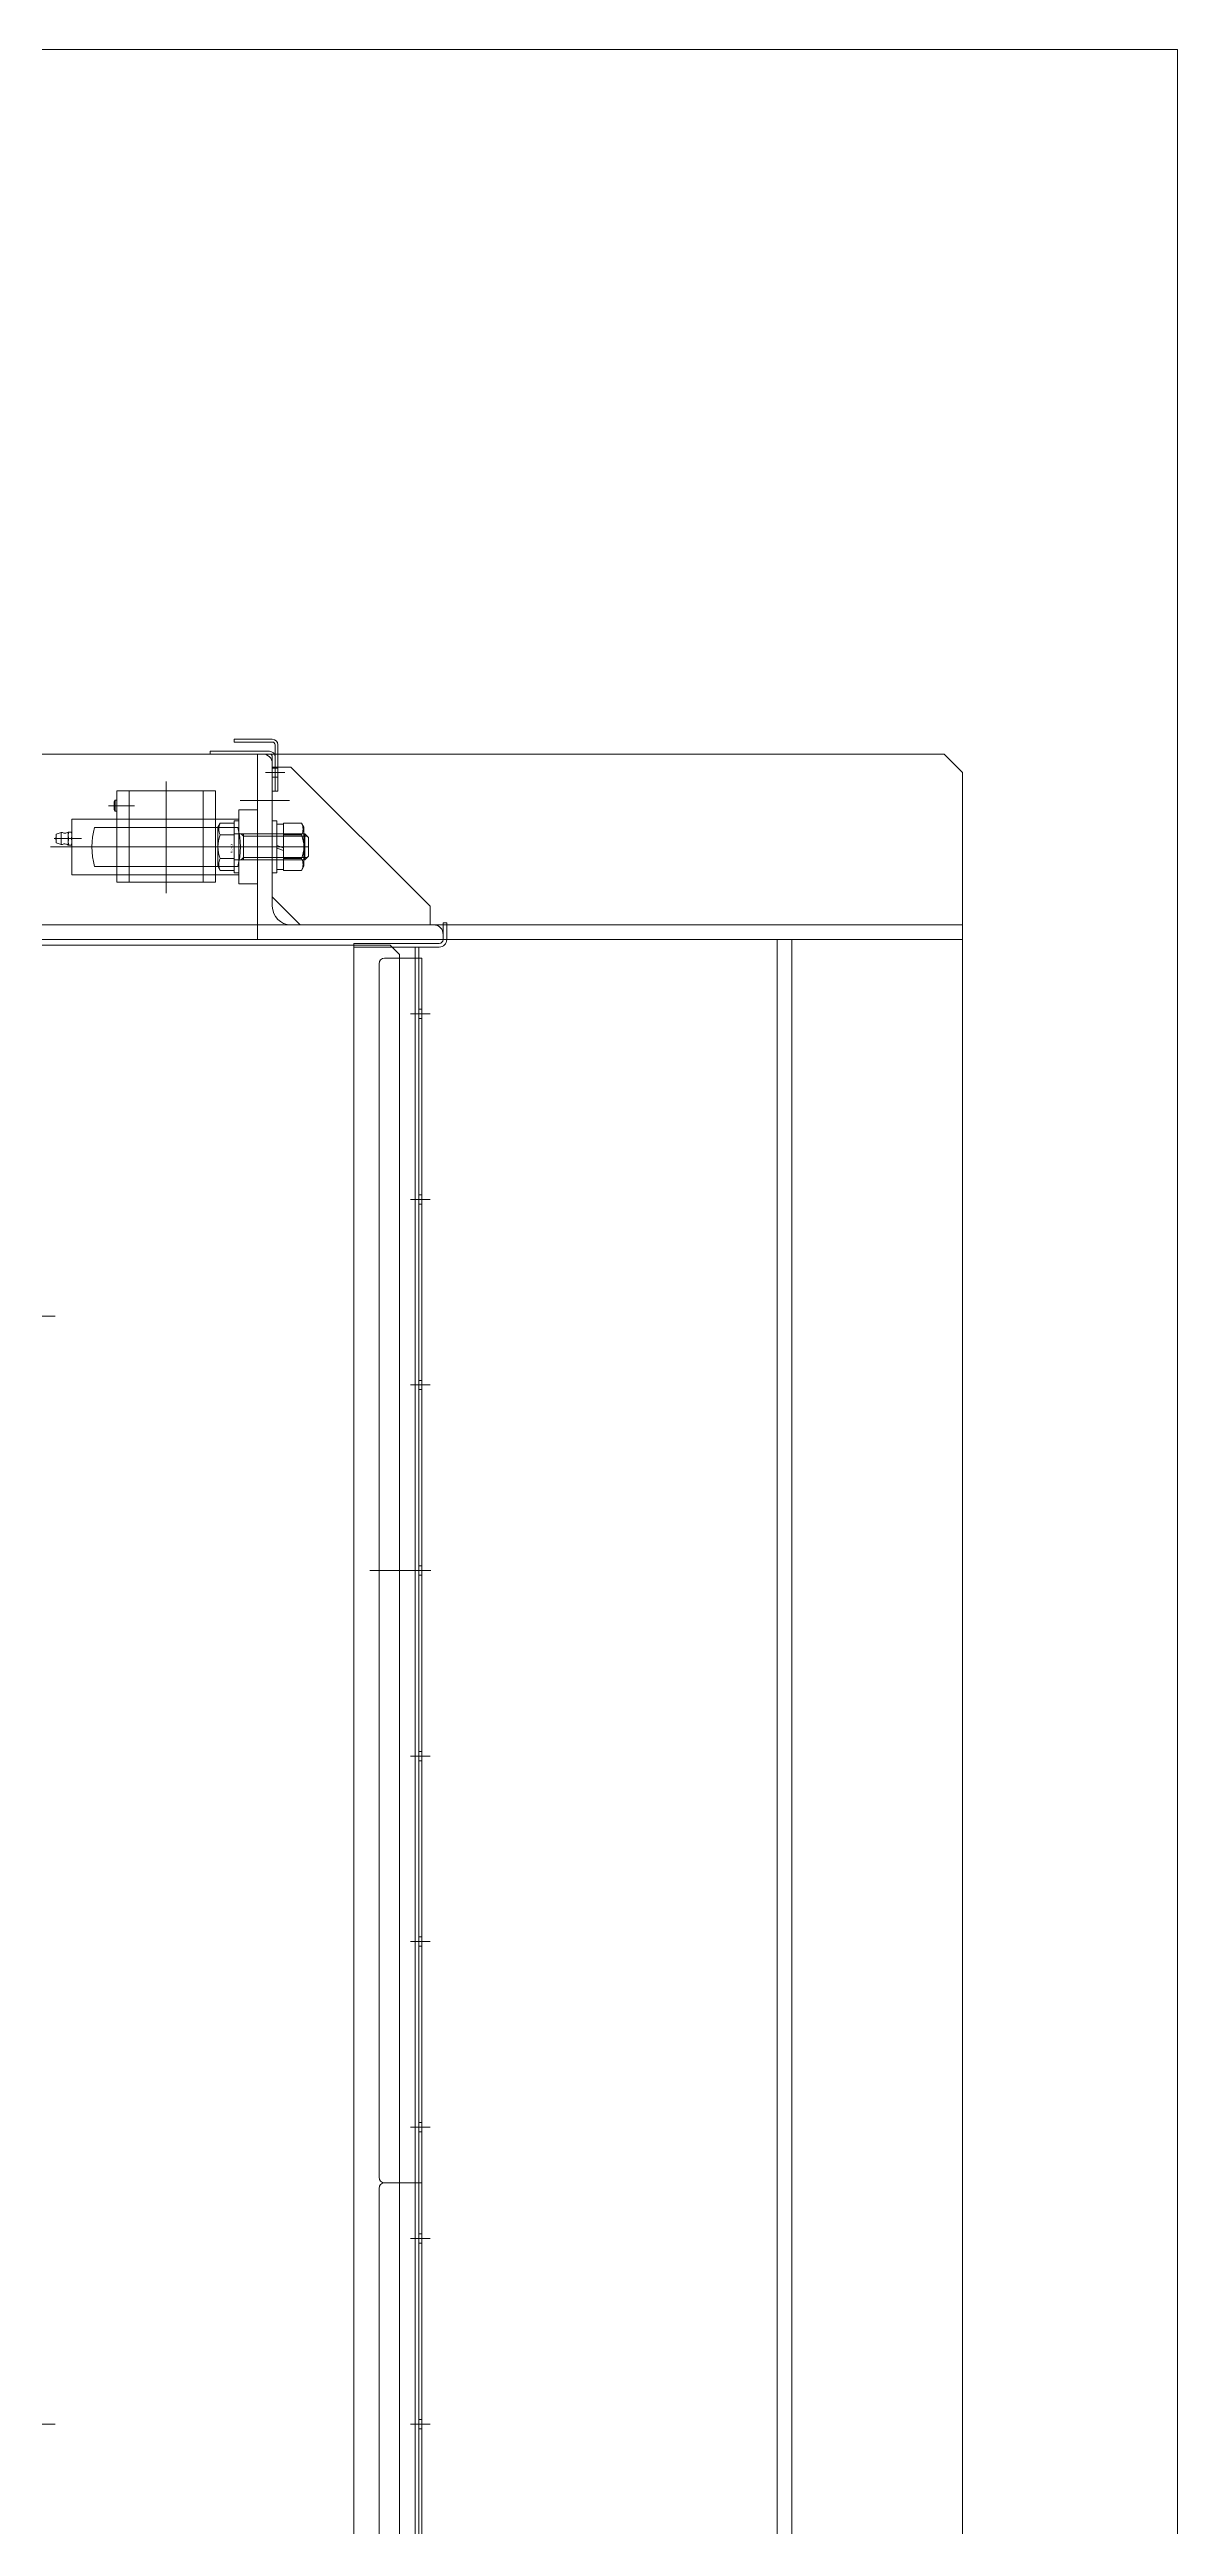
# Model space of a CAD drawing. Units: millimetres at full size. Extents: x -32787 to 32787, y -11878 to 14562.
# Drawn here: x -22389 to -21781, y 10119 to 11454 of the extents above; entities that cross this region are included whole.
import ezdxf
from ezdxf.enums import TextEntityAlignment as Align

# ---------------------------------------------------------------- set-up
doc = ezdxf.new("R2010")
doc.units = ezdxf.units.MM
doc.header["$LTSCALE"] = 9.6
doc.linetypes.add('CHAIN2', pattern=[12, 9, -1, 1, -1])
for name, color, linetype, lineweight in [('0-2_0', 2, 'Continuous', 9), ('0-7_01_外形線', 134, 'Continuous', 9), ('0-8_04_中心線', 4, 'CHAIN2', 9), ('0-9_03_かくれ線', 5, 'Continuous', 9), ('0-C_CENTER', 4, 'Continuous', 9), ('0-F_Defpoints', 134, 'Continuous', 9)]:
    doc.layers.add(name, color=color, linetype=linetype, lineweight=lineweight)
doc.styles.add('ＭＳ ゴシック', font='')
doc.styles.get('ＭＳ ゴシック').set_extended_font_data('MS Gothic')

# ---------------------------------------------------------------- blocks, each defined once
blk = doc.blocks.new('U5275')
at = {"layer": '0-8_04_中心線'}
for p, q in [((0, 2.2), (0, 14.5)), ((-14.5, 0), (-2.2, 0)), ((2.2, 0), (14.5, 0)), ((0, -14.5), (0, -2.2))]:
    blk.add_line(p, q, dxfattribs=at)
at = {"layer": '0-8_04_中心線', "linetype": 'Continuous'}
for p, q in [((-1.1, 0), (1.1, 0)), ((0, -1.1), (0, 1.1))]:
    blk.add_line(p, q, dxfattribs=at)
blk = doc.blocks.new('U5279')
at = {"layer": '0-8_04_中心線'}
for p, q in [((0, 2.2), (0, 14.5)), ((-14.5, 0), (-2.2, 0)), ((2.2, 0), (14.5, 0)), ((0, -14.5), (0, -2.2))]:
    blk.add_line(p, q, dxfattribs=at)
at = {"layer": '0-8_04_中心線', "linetype": 'Continuous'}
for p, q in [((-1.1, 0), (1.1, 0)), ((0, -1.1), (0, 1.1))]:
    blk.add_line(p, q, dxfattribs=at)

msp = doc.modelspace()

# ---------------------------------------------------------------- linework, layer by layer
at = {"layer": '0-2_0', "color": 134}
msp.add_lwpolyline([(-22200.417, 10964.284), (-22200.417, 10966.284), (-22205.417, 10971.284), (-22425.417, 10971.284), (-22430.417, 10966.284), (-22430.417, 10901.284), (-22435.417, 10896.284), (-22590.417, 10896.284), (-22595.417, 10901.284), (-22595.417, 10966.284), (-22600.417, 10971.284), (-22920.417, 10971.284), (-22925.417, 10966.284), (-22925.417, 10964.284)], dxfattribs=at)
at = {"layer": '0-7_01_外形線'}
for p, q in [((-22302.417, 11075.784), (-22270.417, 11075.784)), ((-22267.417, 11074.284), (-22267.417, 11079.284)), ((-22265.917, 11074.284), (-22265.917, 11079.284)), ((-21896.917, 10982.284), (-23110.917, 10982.284)), ((-21988.917, 8974.284), (-21988.917, 10974.284)), ((-22178.917, 10972.284), (-22224.917, 10972.284)), ((-22211.417, 10961.284), (-22211.417, 10307.284)), ((-22208.417, 10964.284), (-22188.417, 10964.284)), ((-22188.417, 10964.284), (-22188.417, 10304.284)), ((-22211.417, 10301.284), (-22211.417, 9647.284)), ((-22208.417, 10304.284), (-22188.417, 10304.284)), ((-22208.417, 10304.284), (-22188.417, 10304.284)), ((-22188.417, 10304.284), (-22188.417, 9644.284))]:
    msp.add_line(p, q, dxfattribs=at)
for points in [[(-22268.917, 11080.784), (-22289.417, 11080.784), (-22289.417, 11082.284), (-22268.917, 11082.284)], [(-21896.917, 10974.284), (-23110.917, 10974.284), (-23110.917, 11074.284), (-21906.917, 11074.284)], [(-22270.417, 11074.284), (-22302.417, 11074.284), (-22302.417, 11075.784)], [(-21896.917, 10974.284), (-21896.917, 11064.284), (-21906.917, 11074.284)], [(-22174.917, 10974.284), (-22174.917, 10983.284), (-22176.917, 10983.284), (-22176.917, 10974.284)], [(-22224.917, 10972.284), (-22224.917, 10970.284), (-22178.917, 10970.284)]]:
    msp.add_lwpolyline(points, dxfattribs=at)
for points in [[(-21996.917, 8974.284), (-21996.917, 10974.284), (-21896.917, 10974.284), (-21896.917, 8974.284)], [(-22224.917, 8978.284), (-22189.917, 8978.284), (-22189.917, 10970.284), (-22224.917, 10970.284)]]:
    msp.add_lwpolyline(points, close=True, dxfattribs=at)
for centre, radius, start, end in [((-22268.917, 11079.284), 3, 0, 90), ((-22268.917, 11079.284), 1.5, 0, 90), ((-22270.417, 11072.784), 3, 30, 90), ((-22178.917, 10974.284), 4, 270, 360), ((-22178.917, 10974.284), 2, 270, 0), ((-22208.417, 10961.284), 3, 90, 180), ((-22208.417, 10307.284), 3, 180, 270), ((-22208.417, 10301.284), 3, 90, 180)]:
    msp.add_arc(centre, radius, start, end, dxfattribs=at)
at = {"layer": '0-8_04_中心線'}
for p, q in [((-22262.167, 11064.284), (-22272.667, 11064.284)), ((-22259.571, 11049.284), (-22286.228, 11049.284)), ((-22298.217, 11024.342), (-22249.417, 11024.342)), ((-22259.571, 11024.284), (-22286.228, 11024.284)), ((-22183.917, 10934.284), (-22194.417, 10934.284)), ((-22183.917, 10834.284), (-22194.417, 10834.284)), ((-22183.917, 10734.284), (-22194.417, 10734.284)), ((-22183.417, 10634.284), (-22216.417, 10634.284)), ((-22183.917, 10634.284), (-22194.417, 10634.284)), ((-22183.917, 10534.284), (-22194.417, 10534.284)), ((-22183.917, 10434.284), (-22194.417, 10434.284)), ((-22183.917, 10334.284), (-22194.417, 10334.284)), ((-22183.917, 10274.284), (-22194.417, 10274.284)), ((-22183.917, 10174.284), (-22194.417, 10174.284))]:
    msp.add_line(p, q, dxfattribs=at)
at = {"layer": '0-9_03_かくれ線'}
for p, q in [((-22268.917, 11069.284), (-22268.917, 10992.284)), ((-22267.417, 11066.784), (-22268.917, 11066.784)), ((-22265.917, 11066.784), (-22267.417, 11066.784)), ((-22299.617, 11054.484), (-22352.617, 11054.484)), ((-22352.617, 11039.284), (-22352.617, 11054.484)), ((-22346.117, 11005.284), (-22346.117, 11054.484)), ((-22306.117, 11005.284), (-22306.117, 11054.484)), ((-22299.617, 11039.284), (-22299.617, 11054.484)), ((-22267.417, 11061.784), (-22268.917, 11061.784)), ((-22265.917, 11061.784), (-22267.417, 11061.784)), ((-22354.117, 11048.618), (-22353.617, 11049.484)), ((-22354.117, 11044.35), (-22354.117, 11048.618)), ((-22354.117, 11044.35), (-22353.617, 11043.484)), ((-22353.617, 11043.484), (-22353.617, 11049.484)), ((-22352.617, 11049.484), (-22353.617, 11049.484)), ((-22352.617, 11043.484), (-22353.617, 11043.484)), ((-22286.917, 11039.284), (-22286.917, 11044.284)), ((-22276.917, 11044.284), (-22286.917, 11044.284)), ((-22276.917, 11039.284), (-22276.917, 11044.284)), ((-22385.417, 11031.184), (-22382.717, 11032.084)), ((-22385.417, 11031.184), (-22385.417, 11026.384)), ((-22385.417, 11026.384), (-22382.717, 11025.484)), ((-22382.717, 11032.084), (-22382.717, 11025.484)), ((-22378.917, 11030.534), (-22378.917, 11032.284)), ((-22378.917, 11027.034), (-22378.917, 11030.534)), ((-22378.917, 11025.284), (-22378.917, 11027.034)), ((-22378.604, 11032.284), (-22377.229, 11032.284)), ((-22378.604, 11028.784), (-22377.229, 11028.784)), ((-22376.917, 11039.284), (-22327.013, 11039.284)), ((-22376.917, 11032.284), (-22376.917, 11039.284)), ((-22364.714, 11034.784), (-22287.519, 11034.784)), ((-22352.617, 11009.284), (-22352.617, 11039.284)), ((-22286.917, 11039.284), (-22327.013, 11039.284)), ((-22299.617, 11009.284), (-22299.617, 11039.284)), ((-22296.946, 11037.043), (-22298.217, 11034.842)), ((-22298.217, 11013.842), (-22298.217, 11034.842)), ((-22289.417, 11037.043), (-22296.946, 11037.043)), ((-22289.417, 11030.692), (-22296.946, 11030.692)), ((-22289.417, 11037.043), (-22289.417, 11011.64)), ((-22289.417, 11031.342), (-22251.417, 11031.342)), ((-22286.917, 11039.284), (-22286.917, 11009.284)), ((-22284.417, 11030.142), (-22285.617, 11031.342)), ((-22284.417, 11031.342), (-22284.417, 11017.342)), ((-22284.417, 11030.142), (-22250.217, 11030.142)), ((-22276.917, 11039.284), (-22276.917, 11009.284)), ((-22268.917, 11010.342), (-22268.917, 11038.342)), ((-22266.417, 11036.592), (-22266.417, 11025.042)), ((-22266.417, 11036.592), (-22262.917, 11036.592)), ((-22262.917, 11037.043), (-22253.188, 11037.043)), ((-22262.917, 11037.043), (-22262.917, 11011.64)), ((-22262.917, 11036.592), (-22262.917, 11023.768)), ((-22262.917, 11030.692), (-22253.188, 11030.692)), ((-22253.188, 11037.043), (-22251.917, 11034.842)), ((-22251.917, 11034.842), (-22251.917, 11013.842)), ((-22251.417, 11031.342), (-22249.417, 11029.342)), ((-22251.417, 11017.342), (-22251.417, 11031.342)), ((-22249.417, 11019.342), (-22249.417, 11029.342)), ((-22378.604, 11025.284), (-22377.229, 11025.284)), ((-22364.714, 11013.784), (-22287.519, 11013.784)), ((-22296.946, 11011.64), (-22298.217, 11013.842)), ((-22289.417, 11017.991), (-22296.946, 11017.991)), ((-22289.417, 11017.342), (-22251.417, 11017.342)), ((-22284.417, 11018.542), (-22285.617, 11017.342)), ((-22284.417, 11018.542), (-22250.217, 11018.542)), ((-22266.417, 11025.042), (-22262.917, 11023.768)), ((-22266.417, 11023.642), (-22266.417, 11012.092)), ((-22266.417, 11023.642), (-22262.917, 11022.368)), ((-22262.917, 11022.368), (-22262.917, 11012.092)), ((-22262.917, 11017.991), (-22253.188, 11017.991)), ((-22253.188, 11011.64), (-22251.917, 11013.842)), ((-22251.417, 11017.342), (-22249.417, 11019.342)), ((-22352.617, 11005.284), (-22352.617, 11009.284)), ((-22299.617, 11005.284), (-22352.617, 11005.284)), ((-22327.013, 11009.284), (-22286.917, 11009.284)), ((-22299.617, 11005.284), (-22299.617, 11009.284)), ((-22289.417, 11011.64), (-22296.946, 11011.64)), ((-22276.917, 11004.284), (-22276.917, 11009.284)), ((-22268.917, 11010.342), (-22266.417, 11010.342)), ((-22262.917, 11012.092), (-22266.417, 11012.092)), ((-22262.917, 11011.64), (-22253.188, 11011.64)), ((-22181.917, 10982.284), (-22258.917, 10982.284)), ((-22191.917, 10970.284), (-22191.917, 8978.284)), ((-22189.917, 10964.284), (-22189.917, 10304.284)), ((-22188.417, 10936.784), (-22189.917, 10936.784)), ((-22188.417, 10931.784), (-22189.917, 10931.784)), ((-22188.417, 10836.784), (-22189.917, 10836.784)), ((-22188.417, 10831.784), (-22189.917, 10831.784)), ((-22188.417, 10736.784), (-22189.917, 10736.784)), ((-22188.417, 10731.784), (-22189.917, 10731.784)), ((-22188.417, 10636.784), (-22189.917, 10636.784)), ((-22188.417, 10631.784), (-22189.917, 10631.784)), ((-22188.417, 10536.784), (-22189.917, 10536.784)), ((-22188.417, 10531.784), (-22189.917, 10531.784)), ((-22188.417, 10436.784), (-22189.917, 10436.784)), ((-22188.417, 10431.784), (-22189.917, 10431.784)), ((-22188.417, 10336.784), (-22189.917, 10336.784)), ((-22188.417, 10331.784), (-22189.917, 10331.784)), ((-22189.917, 10304.284), (-22189.917, 9644.284)), ((-22188.417, 10276.784), (-22189.917, 10276.784)), ((-22188.417, 10271.784), (-22189.917, 10271.784)), ((-22188.417, 10176.784), (-22189.917, 10176.784)), ((-22188.417, 10171.784), (-22189.917, 10171.784))]:
    msp.add_line(p, q, dxfattribs=at)
for points in [[(-22273.917, 11074.284), (-22276.917, 11074.284), (-22276.917, 10974.284), (-22176.917, 10974.284), (-22176.917, 10977.284)], [(-22267.417, 11074.284), (-22267.417, 11054.284), (-22268.917, 11054.284), (-22268.917, 11072.784)], [(-22265.917, 11074.284), (-22265.917, 11054.284), (-22267.417, 11054.284)], [(-22378.604, 11028.784), (-22378.642, 11028.901), (-22378.677, 11029.015), (-22378.71, 11029.129), (-22378.74, 11029.241), (-22378.768, 11029.351), (-22378.794, 11029.461), (-22378.817, 11029.569), (-22378.837, 11029.677), (-22378.856, 11029.784), (-22378.872, 11029.891), (-22378.885, 11029.997), (-22378.896, 11030.104), (-22378.905, 11030.211), (-22378.912, 11030.318), (-22378.915, 11030.425), (-22378.917, 11030.534), (-22378.915, 11030.642), (-22378.912, 11030.75), (-22378.905, 11030.857), (-22378.896, 11030.963), (-22378.885, 11031.07), (-22378.872, 11031.177), (-22378.856, 11031.283), (-22378.837, 11031.391), (-22378.817, 11031.498), (-22378.794, 11031.607), (-22378.768, 11031.716), (-22378.74, 11031.827), (-22378.71, 11031.939), (-22378.677, 11032.052), (-22378.642, 11032.167), (-22378.604, 11032.284)], [(-22378.604, 11032.284), (-22378.642, 11032.284), (-22378.677, 11032.284), (-22378.71, 11032.284), (-22378.74, 11032.284), (-22378.768, 11032.284), (-22378.794, 11032.284), (-22378.817, 11032.284), (-22378.837, 11032.284), (-22378.856, 11032.284), (-22378.872, 11032.284), (-22378.885, 11032.284), (-22378.896, 11032.284), (-22378.905, 11032.284), (-22378.912, 11032.284), (-22378.915, 11032.284), (-22378.917, 11032.284)], [(-22378.604, 11025.284), (-22378.642, 11025.401), (-22378.677, 11025.515), (-22378.71, 11025.629), (-22378.74, 11025.741), (-22378.768, 11025.851), (-22378.794, 11025.961), (-22378.817, 11026.069), (-22378.837, 11026.177), (-22378.856, 11026.284), (-22378.872, 11026.391), (-22378.885, 11026.497), (-22378.896, 11026.604), (-22378.905, 11026.711), (-22378.912, 11026.818), (-22378.915, 11026.925), (-22378.917, 11027.034), (-22378.915, 11027.142), (-22378.912, 11027.25), (-22378.905, 11027.357), (-22378.896, 11027.463), (-22378.885, 11027.57), (-22378.872, 11027.677), (-22378.856, 11027.783), (-22378.837, 11027.891), (-22378.817, 11027.998), (-22378.794, 11028.107), (-22378.768, 11028.216), (-22378.74, 11028.327), (-22378.71, 11028.439), (-22378.677, 11028.552), (-22378.642, 11028.667), (-22378.604, 11028.784)], [(-22377.229, 11032.284), (-22377.191, 11032.167), (-22377.156, 11032.052), (-22377.123, 11031.939), (-22377.093, 11031.827), (-22377.065, 11031.716), (-22377.04, 11031.607), (-22377.017, 11031.498), (-22376.996, 11031.391), (-22376.978, 11031.283), (-22376.962, 11031.177), (-22376.948, 11031.07), (-22376.937, 11030.963), (-22376.928, 11030.857), (-22376.922, 11030.75), (-22376.918, 11030.642), (-22376.917, 11030.534)], [(-22376.917, 11032.284), (-22376.918, 11032.284), (-22376.922, 11032.284), (-22376.928, 11032.284), (-22376.937, 11032.284), (-22376.948, 11032.284), (-22376.962, 11032.284), (-22376.978, 11032.284), (-22376.996, 11032.284), (-22377.017, 11032.284), (-22377.04, 11032.284), (-22377.065, 11032.284), (-22377.093, 11032.284), (-22377.123, 11032.284), (-22377.156, 11032.284), (-22377.191, 11032.284), (-22377.229, 11032.284)], [(-22376.917, 11030.534), (-22376.918, 11030.425), (-22376.922, 11030.318), (-22376.928, 11030.211), (-22376.937, 11030.104), (-22376.948, 11029.997), (-22376.962, 11029.891), (-22376.978, 11029.784), (-22376.996, 11029.677), (-22377.017, 11029.569), (-22377.04, 11029.461), (-22377.065, 11029.351), (-22377.093, 11029.241), (-22377.123, 11029.129), (-22377.156, 11029.015), (-22377.191, 11028.901), (-22377.229, 11028.784), (-22377.191, 11028.667), (-22377.156, 11028.552), (-22377.123, 11028.439), (-22377.093, 11028.327), (-22377.065, 11028.216), (-22377.04, 11028.107), (-22377.017, 11027.998), (-22376.996, 11027.891), (-22376.978, 11027.783), (-22376.962, 11027.677), (-22376.948, 11027.57), (-22376.937, 11027.463), (-22376.928, 11027.357), (-22376.922, 11027.25), (-22376.918, 11027.142), (-22376.917, 11027.034), (-22376.918, 11026.925), (-22376.922, 11026.818), (-22376.928, 11026.711), (-22376.937, 11026.604), (-22376.948, 11026.497), (-22376.962, 11026.391), (-22376.978, 11026.284)], [(-22376.978, 11026.284), (-22376.996, 11026.177), (-22377.017, 11026.069), (-22377.04, 11025.961), (-22377.065, 11025.851), (-22377.093, 11025.741), (-22377.123, 11025.629), (-22377.156, 11025.515), (-22377.191, 11025.401), (-22377.229, 11025.284), (-22377.191, 11025.284), (-22377.156, 11025.284), (-22377.123, 11025.284), (-22377.093, 11025.284), (-22377.065, 11025.284), (-22377.04, 11025.284), (-22377.017, 11025.284), (-22376.996, 11025.284), (-22376.978, 11025.284), (-22376.962, 11025.284), (-22376.948, 11025.284), (-22376.937, 11025.284), (-22376.928, 11025.284), (-22376.922, 11025.284), (-22376.918, 11025.284), (-22376.917, 11025.284)], [(-22376.917, 11032.284), (-22376.917, 11030.534), (-22376.917, 11027.034), (-22376.917, 11025.284)], [(-22266.417, 11010.342), (-22266.417, 11038.342), (-22268.917, 11038.342)], [(-22378.917, 11025.284), (-22378.915, 11025.284), (-22378.912, 11025.284), (-22378.905, 11025.284), (-22378.896, 11025.284), (-22378.885, 11025.284), (-22378.872, 11025.284), (-22378.856, 11025.284), (-22378.837, 11025.284), (-22378.817, 11025.284), (-22378.794, 11025.284), (-22378.768, 11025.284), (-22378.74, 11025.284), (-22378.71, 11025.284), (-22378.677, 11025.284), (-22378.642, 11025.284), (-22378.604, 11025.284)], [(-22327.013, 11009.284), (-22376.917, 11009.284), (-22376.917, 11025.284)], [(-22276.917, 11004.284), (-22286.917, 11004.284), (-22286.917, 11009.284)], [(-22200.417, 10964.284), (-22200.417, 9979.284), (-22205.417, 9974.284), (-22211.417, 9974.284)]]:
    msp.add_lwpolyline(points, dxfattribs=at)
for points in [[(-22253.917, 10982.284), (-22183.917, 10982.284), (-22183.917, 10992.284), (-22258.917, 11067.284), (-22268.917, 11067.284), (-22268.917, 10997.284)], [(-22286.917, 11038.284), (-22286.917, 11010.284), (-22289.417, 11010.284), (-22289.417, 11038.284)], [(-22268.917, 11010.342), (-22268.917, 11038.342), (-22266.417, 11038.342), (-22266.417, 11010.342)]]:
    msp.add_lwpolyline(points, close=True, dxfattribs=at)
for centre, radius, start, end in [((-22273.917, 11069.284), 5, 0, 90), ((-22270.417, 11072.784), 1.5, 0, 90), ((-22270.417, 11072.784), 3, 0, 30), ((-22384.129, 11028.784), 1.587, 144.19606, 215.80394), ((-22382.717, 11028.784), 3.3, 62.51297, 90), ((-22380.824, 11032.421), 0.8, 242.51297, 281.34664), ((-22381.847, 11037.519), 6, 281.34664, 299.23902), ((-22326.117, 11024.284), 40, 164.78154, 195.21846), ((-22281.716, 11024.342), 16.5, 157.36311, 202.63689), ((-22291.446, 11033.868), 6.351, 150.00001, 209.99999), ((-22326.117, 11024.284), 40, 344.78154, 15.21846), ((-22258.688, 11033.868), 6.351, 330.00001, 29.99999), ((-22268.417, 11024.342), 16.5, 337.36311, 22.63689), ((-22382.717, 11028.784), 3.3, 270, 297.48703), ((-22380.824, 11025.147), 0.8, 78.65336, 117.48703), ((-22381.847, 11020.048), 6, 60.76098, 78.65336), ((-22291.446, 11014.815), 6.351, 150.00001, 209.99999), ((-22258.688, 11014.815), 6.351, 330.00001, 29.99999), ((-22258.917, 10992.284), 10, 180, 270), ((-22181.917, 10977.284), 5, 355.96159, 90)]:
    msp.add_arc(centre, radius, start, end, dxfattribs=at)
at = {"layer": '0-C_CENTER'}
for p, q in [((-22326.117, 11059.484), (-22326.117, 10999.271)), ((-22357.117, 11046.484), (-22343.117, 11046.484)), ((-22371.824, 11028.784), (-22386.427, 11028.784)), ((-22271.917, 11024.284), (-22388.517, 11024.284))]:
    msp.add_line(p, q, dxfattribs=at)
at = {"layer": '0-F_Defpoints'}
msp.add_lwpolyline([(-23276.114, 11453.995), (-21781.125, 11453.995), (-21781.125, 8784.213), (-23276.114, 8784.213)], close=True, dxfattribs=at)

# ---------------------------------------------------------------- block references
at = {"layer": '0-8_04_中心線'}
for name, p in [('U5275', (-22400.417, 10771.284)), ('U5279', (-22400.417, 10174.284))]:
    msp.add_blockref(name, p, dxfattribs=at)

# ---------------------------------------------------------------- texts
at = {"layer": '0-9_03_かくれ線', "style": 'ＭＳ ゴシック', "width": 0.8}
msp.add_text('M14×40', height=1.1, rotation=90, dxfattribs=at).set_placement((-22289.917, 11020.867), align=Align.BOTTOM_LEFT)

doc.saveas('drawing.dxf')
